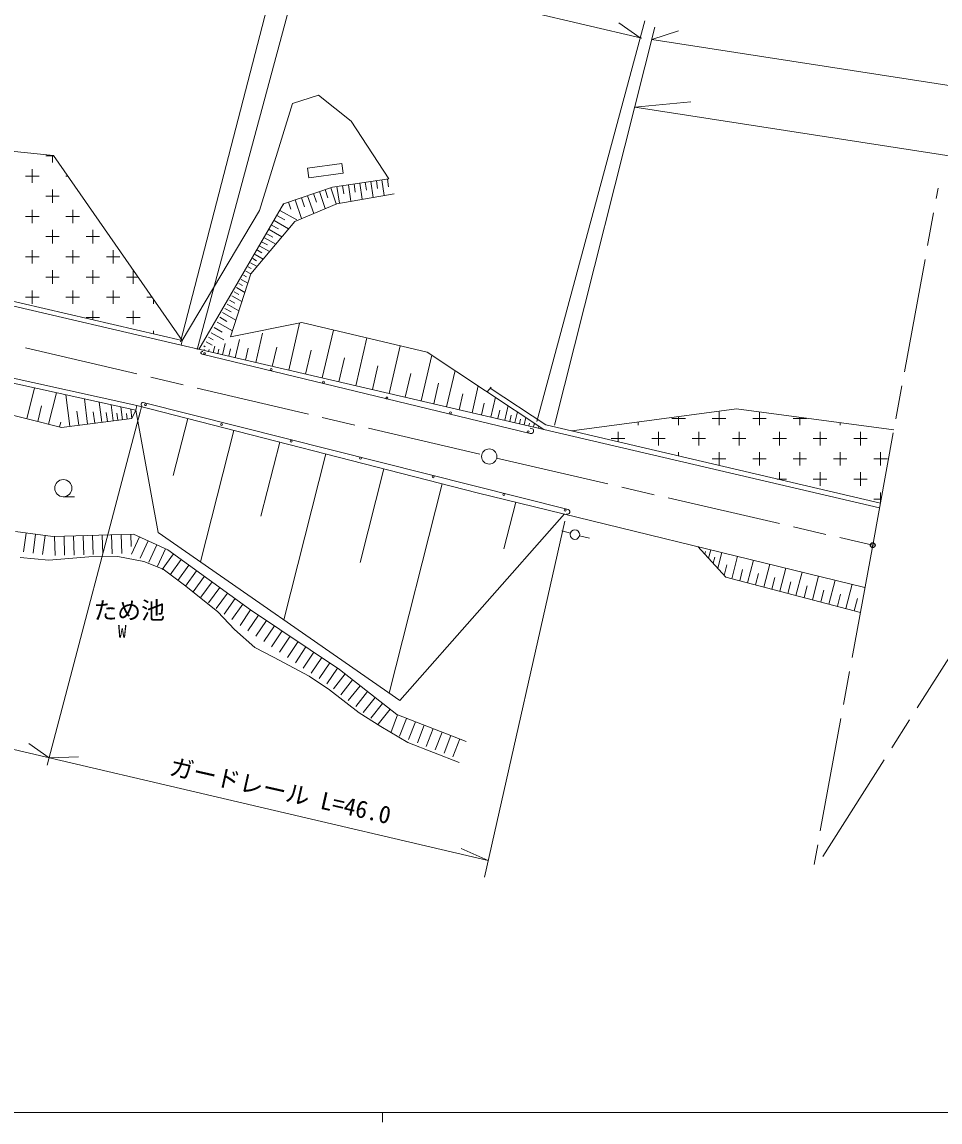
# Model space of a CAD drawing. Units: millimetres, scale not verified. Extents: x 40000 to 680000, y 20000 to 380000.
# Drawn here: x 230140 to 326558, y 204000 to 319526 of the extents above; entities that cross this region are included whole.
import ezdxf
from ezdxf.enums import TextEntityAlignment as Align

# ---------------------------------------------------------------- set-up
doc = ezdxf.new("R2010")
doc.units = ezdxf.units.MM
doc.header["$LTSCALE"] = 1000
doc.header["$PDMODE"] = 32
doc.header["$PDSIZE"] = 500
doc.linetypes.add('CHAIN', pattern=[18.5, 12, -1.5, 3.5, -1.5])
for name, color, linetype, lineweight in [('M-BGD', 7, 'Continuous', 13), ('M-BMK', 2, 'CHAIN', 13), ('M-BMK-SRVR', 3, 'Continuous', 13), ('M-STR-HTXT', 7, 'Continuous', 13), ('M-TTL-BAND', 7, 'Continuous', 13)]:
    doc.layers.add(name, color=color, linetype=linetype, lineweight=lineweight)
doc.layers.add('M-OTRS', color=6, linetype='Continuous')
doc.styles.add('ＭＳ ゴシック', font='')
doc.styles.get('ＭＳ ゴシック').set_extended_font_data('MS Gothic')

msp = doc.modelspace()

# ---------------------------------------------------------------- linework, layer by layer
at = {"layer": 'M-BGD'}
for p, q in [((255095, 299746), (258535, 310965)), ((258535, 310965), (261273, 311834)), ((261273, 311834), (264712, 309096)), ((190318, 309897), (233458, 305489)), ((264712, 309096), (268652, 303052)), ((232639, 305471), (233471, 305471)), ((233346, 305501), (233346, 304764)), ((233458, 305489), (246970, 286059)), ((231224, 304056), (231224, 302642)), ((260127, 304174), (263725, 304674)), ((260127, 304174), (260268, 303155)), ((263725, 304674), (263866, 303654)), ((230517, 303349), (231932, 303349)), ((234760, 303349), (234946, 303349)), ((260268, 303155), (263866, 303654)), ((268652, 303052), (262742, 302184)), ((266199, 302692), (266323, 301848)), ((266784, 302778), (267030, 301105)), ((267360, 302862), (267482, 302033)), ((267936, 302947), (268178, 301301)), ((268512, 303031), (268632, 302215)), ((233346, 301935), (233346, 300521)), ((262742, 302184), (257600, 300414)), ((261378, 301714), (261990, 299937)), ((261971, 301918), (262270, 301050)), ((262564, 302122), (263147, 300428)), ((263212, 302253), (263471, 300495)), ((263818, 302342), (263946, 301470)), ((264423, 302431), (264677, 300702)), ((265018, 302518), (265144, 301661)), ((265613, 302605), (265863, 300905)), ((182746, 300497), (246856, 285572)), ((182860, 300984), (246970, 286059)), ((232639, 301228), (234053, 301228)), ((257600, 300414), (248718, 285138)), ((258144, 300601), (258391, 299886)), ((263193, 300447), (258785, 298578)), ((258829, 300837), (259502, 298882)), ((259481, 301062), (259810, 300107)), ((260134, 301286), (260775, 299422)), ((260756, 301500), (261069, 300590)), ((269236, 301483), (263193, 300447)), ((231224, 299814), (231224, 298400)), ((235467, 299814), (235467, 298400)), ((246970, 286059), (255095, 299746)), ((257222, 299741), (258990, 298747)), ((257569, 300360), (257640, 300320)), ((230517, 299107), (231932, 299107)), ((234760, 299107), (236174, 299107)), ((258785, 298578), (254177, 293068)), ((256355, 298200), (257074, 297796)), ((256621, 298673), (258147, 297815)), ((256921, 299207), (257734, 298750)), ((232639, 296985), (234053, 296985)), ((233346, 297692), (233346, 296278)), ((236881, 296985), (238295, 296985)), ((237588, 297692), (237588, 296278)), ((255845, 297292), (256479, 296935)), ((256090, 297728), (257440, 296969)), ((255110, 295984), (256135, 295408)), ((255355, 296420), (255908, 296109)), ((255600, 296856), (256787, 296189)), ((230517, 294864), (231932, 294864)), ((231224, 295571), (231224, 294157)), ((234760, 294864), (236174, 294864)), ((235467, 295571), (235467, 294157)), ((239003, 294864), (240417, 294864)), ((239710, 295571), (239710, 294157)), ((254375, 294677), (254765, 294457)), ((254620, 295113), (255482, 294628)), ((254865, 295548), (255337, 295283)), ((233346, 293450), (233346, 292036)), ((237588, 293450), (237588, 292036)), ((241831, 293449), (241831, 292036)), ((253885, 293805), (254194, 293631)), ((254130, 294241), (254829, 293848)), ((242207, 279244), (178898, 293202)), ((242099, 278756), (179287, 292604)), ((232639, 292743), (234053, 292743)), ((236881, 292743), (238295, 292743)), ((241124, 292743), (242322, 292743)), ((254177, 293068), (252040, 286457)), ((253150, 292497), (253863, 292096)), ((253395, 292933), (253707, 292758)), ((253640, 293369), (254177, 293067)), ((231224, 291328), (231224, 289914)), ((235467, 291328), (235467, 289914)), ((239710, 291328), (239710, 289914)), ((252415, 291190), (252904, 290915)), ((252660, 291626), (253549, 291126)), ((252905, 292062), (253306, 291836)), ((234276, 276949), (179115, 290706)), ((230517, 290621), (231932, 290621)), ((234760, 290621), (236174, 290621)), ((239003, 290621), (240417, 290621)), ((243245, 290621), (243797, 290621)), ((243952, 290398), (243952, 289914)), ((251925, 290318), (252502, 289994)), ((252170, 290754), (253236, 290155)), ((237588, 289207), (237588, 288240)), ((241831, 289207), (241831, 287793)), ((251190, 289010), (252608, 288213)), ((251435, 289446), (252100, 289073)), ((251680, 289882), (252922, 289184)), ((236881, 288500), (238295, 288500)), ((241124, 288500), (242538, 288500)), ((250632, 288018), (252251, 287108)), ((250911, 288514), (251670, 288087)), ((252040, 286457), (259520, 287959)), ((258153, 282960), (259299, 287899)), ((259520, 287959), (272709, 284854)), ((243952, 287086), (243952, 286760)), ((249995, 286885), (251326, 286137)), ((250313, 287451), (251180, 286964)), ((254696, 283763), (255410, 286839)), ((261677, 282143), (262845, 287176)), ((246970, 286059), (246856, 285572)), ((246856, 285572), (248985, 285088)), ((249226, 285517), (249385, 285428)), ((249471, 285953), (250112, 285593)), ((249733, 286419), (250226, 286142)), ((250227, 284800), (250382, 285469)), ((251201, 284574), (251478, 285767)), ((252543, 284262), (252987, 286179)), ((256425, 283362), (256890, 285365)), ((265192, 281327), (266357, 286349)), ((268700, 280514), (269862, 285524)), ((248985, 285088), (284963, 276740)), ((249056, 284629), (283515, 276314)), ((249253, 285026), (249286, 285170)), ((249740, 284913), (249787, 285116)), ((250714, 284687), (250822, 285152)), ((251872, 284418), (252052, 285195)), ((253619, 284012), (253909, 285261)), ((259915, 282552), (260500, 285071)), ((263434, 281735), (264018, 284249)), ((272066, 279733), (273181, 284541)), ((272709, 284854), (284963, 276740)), ((266946, 280920), (267528, 283429)), ((270383, 280123), (270963, 282626)), ((274735, 279113), (275620, 282927)), ((230657, 277851), (231467, 281100)), ((273400, 279423), (273900, 281578)), ((277404, 278494), (278058, 281312)), ((278995, 280688), (279404, 281189)), ((279315, 281080), (285165, 277206)), ((232931, 277284), (233757, 280595)), ((235176, 277062), (234758, 280374)), ((237031, 277296), (236697, 279947)), ((238516, 277484), (238249, 279605)), ((276070, 278804), (276454, 280461)), ((279377, 278036), (279860, 280119)), ((231794, 277568), (232203, 279208)), ((236104, 277179), (235916, 278670)), ((237774, 277390), (237623, 278583)), ((239111, 277558), (238990, 278513)), ((239705, 277633), (239491, 279331)), ((240201, 277696), (240105, 278456)), ((240697, 277759), (240527, 279103)), ((241689, 277884), (241564, 278874)), ((242099, 278756), (241689, 277884)), ((242099, 278756), (242207, 279244)), ((244444, 265921), (242102, 278769)), ((277935, 270095), (242207, 279244)), ((242221, 279241), (242217, 279225)), ((242705, 279118), (242418, 277985)), ((242879, 279553), (287489, 268334)), ((278391, 278265), (278675, 279490)), ((280106, 277867), (280316, 278772)), ((280835, 277698), (281192, 279237)), ((281912, 277448), (282176, 278585)), ((287885, 276573), (305181, 278910)), ((303349, 278601), (303349, 277186)), ((305181, 278910), (321714, 276711)), ((307592, 278590), (307592, 277186)), ((234090, 276995), (234214, 277495)), ((241689, 277884), (234276, 276949)), ((241193, 277821), (241119, 278405)), ((247542, 277878), (246022, 271887)), ((281374, 277573), (281529, 278242)), ((282400, 277335), (282510, 277813)), ((282887, 277222), (283066, 277996)), ((283374, 277109), (283442, 277405)), ((283861, 276996), (283956, 277407)), ((294864, 277516), (294864, 277186)), ((298400, 277893), (299814, 277893)), ((299107, 278090), (299107, 277186)), ((302642, 277893), (304056, 277893)), ((306885, 277893), (308299, 277893)), ((311127, 277893), (312542, 277893)), ((311835, 278025), (311835, 277186)), ((316077, 277461), (316077, 277186)), ((252378, 276640), (248877, 262836)), ((284348, 276883), (284374, 276998)), ((284835, 276770), (284846, 276818)), ((284963, 276740), (320211, 268496)), ((285165, 277206), (320301, 268988)), ((292743, 276479), (292743, 275436)), ((296985, 276479), (296985, 275065)), ((301228, 276479), (301228, 275065)), ((305471, 276479), (305471, 275065)), ((309713, 276479), (309713, 275065)), ((313956, 276479), (313956, 275065)), ((318199, 276479), (318199, 275065)), ((257215, 275401), (255239, 267612)), ((292036, 275772), (293450, 275772)), ((296278, 275772), (297692, 275772)), ((300521, 275772), (301935, 275772)), ((304764, 275772), (306178, 275772)), ((309006, 275772), (310420, 275772)), ((313249, 275772), (314663, 275772)), ((317491, 275772), (318906, 275772)), ((262052, 274163), (257633, 256741)), ((299107, 274358), (299107, 273947)), ((303349, 274358), (303349, 272955)), ((307592, 274358), (307592, 272944)), ((311835, 274358), (311835, 272944)), ((316077, 274358), (316077, 272944)), ((320320, 274358), (320320, 272944)), ((302642, 273651), (304056, 273651)), ((306885, 273651), (308299, 273651)), ((311127, 273651), (312542, 273651)), ((315370, 273651), (316784, 273651)), ((319613, 273651), (321027, 273651)), ((268161, 272598), (265670, 262774)), ((309440, 271530), (310420, 271530)), ((309713, 272237), (309713, 271466)), ((313249, 271530), (314663, 271530)), ((313956, 272237), (313956, 270822)), ((317491, 271530), (318906, 271530)), ((318199, 272237), (318199, 270822)), ((274271, 271033), (268693, 249043)), ((234467, 269667), (235667, 269648)), ((318680, 260143), (277935, 270095)), ((319613, 269408), (320378, 269408)), ((320320, 270115), (320320, 269092)), ((282000, 269102), (280752, 264183)), ((287117, 267858), (269821, 248258)), ((229443, 266013), (233383, 265479)), ((230583, 265859), (230315, 263877)), ((231574, 265724), (231306, 263742)), ((233383, 265479), (241864, 265746)), ((241554, 265736), (241595, 264425)), ((241864, 265746), (245471, 264077)), ((269821, 248258), (244444, 265921)), ((287734, 265825), (286846, 266080)), ((232565, 265590), (232297, 263608)), ((233558, 265485), (233621, 263486)), ((234557, 265516), (234620, 263517)), ((235557, 265548), (235620, 263548)), ((236556, 265579), (236619, 263580)), ((237556, 265610), (237619, 263611)), ((238555, 265642), (238618, 263643)), ((239555, 265673), (239618, 263674)), ((240554, 265705), (240617, 263706)), ((242490, 265457), (241650, 263642)), ((243397, 265036), (242557, 263222)), ((244305, 264616), (243465, 262801)), ((288700, 265568), (289734, 265312)), ((245212, 264196), (244372, 262381)), ((246050, 263657), (244878, 262037)), ((245471, 264077), (254152, 257799)), ((304080, 261213), (301121, 264432)), ((301844, 263645), (301919, 263932)), ((302247, 263207), (302480, 264100)), ((303212, 262157), (303646, 263815)), ((304686, 261055), (305301, 263411)), ((229944, 263275), (232949, 263008)), ((232949, 263008), (237156, 263342)), ((237156, 263342), (240195, 263375)), ((240195, 263375), (242933, 262875)), ((242933, 262875), (244970, 262073)), ((246861, 263072), (245689, 261451)), ((247671, 262486), (246499, 260865)), ((302730, 262682), (302896, 263320)), ((303898, 261411), (304186, 262512)), ((306354, 260619), (306976, 263002)), ((308040, 260179), (308669, 262588)), ((244970, 262073), (247340, 260270)), ((248481, 261900), (247309, 260279)), ((249292, 261314), (248120, 259693)), ((318199, 257526), (304080, 261213)), ((305520, 260837), (305829, 262022)), ((307197, 260399), (307510, 261597)), ((308883, 259959), (309199, 261170)), ((309726, 259739), (310362, 262174)), ((311431, 259293), (312075, 261756)), ((313155, 258843), (313806, 261333)), ((247340, 260270), (250713, 257565)), ((250102, 260728), (248930, 259107)), ((250912, 260142), (249740, 258521)), ((310579, 259516), (310899, 260741)), ((312293, 259068), (312617, 260306)), ((314899, 258388), (315556, 260906)), ((316661, 257927), (317326, 260473)), ((251723, 259556), (250551, 257935)), ((252533, 258970), (251361, 257349)), ((314027, 258615), (314354, 259867)), ((315780, 258158), (316111, 259424)), ((317552, 257695), (317887, 258975)), ((253343, 258384), (252172, 256763)), ((254154, 257798), (253039, 256138)), ((254152, 257799), (263502, 251522)), ((250713, 257565), (252449, 255729)), ((254984, 257241), (253869, 255580)), ((255814, 256683), (254699, 255023)), ((252449, 255729), (254586, 253826)), ((256644, 256126), (255530, 254465)), ((257475, 255568), (256360, 253908)), ((258305, 255011), (257190, 253350)), ((259135, 254453), (258020, 252793)), ((254586, 253826), (256556, 252824)), ((259965, 253896), (258850, 252236)), ((260796, 253339), (259681, 251678)), ((256556, 252824), (260296, 250821)), ((261626, 252781), (260511, 251121)), ((262456, 252224), (261341, 250563)), ((260296, 250821), (262433, 249385)), ((263286, 251666), (262171, 250006)), ((264083, 251063), (262844, 249493)), ((263502, 251522), (269512, 246780)), ((264868, 250444), (263629, 248873)), ((265653, 249824), (264415, 248254)), ((262433, 249385), (265538, 246981)), ((266438, 249205), (265200, 247635)), ((267223, 248586), (265985, 247015)), ((268009, 247966), (266770, 246396)), ((268794, 247347), (267555, 245777)), ((265538, 246981), (267842, 245545)), ((269591, 246750), (268872, 244883)), ((269512, 246780), (276791, 243975)), ((270525, 246390), (269805, 244524)), ((267842, 245545), (270681, 243842)), ((271458, 246031), (270739, 244164)), ((272391, 245671), (271672, 243805)), ((273324, 245311), (272605, 243445)), ((274257, 244952), (273538, 243086)), ((270681, 243842), (276056, 241772)), ((275190, 244592), (274471, 242726)), ((276123, 244233), (275404, 242367))]:
    msp.add_line(p, q, dxfattribs=at)
for centre, radius in [((249323, 284695), 100), ((256302, 283026), 100), ((261811, 281707), 100), ((268473, 280037), 100), ((243112, 279336), 100), ((275151, 278468), 100), ((251109, 277266), 100), ((283315, 276481), 100), ((258422, 275513), 100), ((265684, 273710), 100), ((273314, 271756), 100), ((234481, 270567), 900), ((280744, 269903), 100), ((287188, 268267), 100), ((288215, 265688), 500)]:
    msp.add_circle(centre, radius, dxfattribs=at)
for centre, radius, start, end in [((249080, 284777), 151, 63.50294, 260.64122), ((242834, 279363), 195, 76.78146, 245.56912), ((283596, 276583), 280, 253.25526, 108.53509), ((287442, 268093), 246, 247.1042, 79.12221)]:
    msp.add_arc(centre, radius, start, end, dxfattribs=at)
at = {"layer": 'M-BMK'}
for p, q in [((319494, 264580), (326359, 302092)), ((176486, 297951), (278433, 274076)), ((279991, 273713), (319494, 264580)), ((319494, 264580), (313337, 231037)), ((330601, 257640), (313805, 231170))]:
    msp.add_line(p, q, dxfattribs=at)
at = {"layer": 'M-BMK-SRVR'}
msp.add_circle((279212, 273893), 800, dxfattribs=at)
at = {"layer": 'M-OTRS'}
msp.add_point((319494, 264580), dxfattribs=at)
at = {"layer": 'M-STR-HTXT'}
for p, q in [((246802, 285927), (257754, 328266)), ((248539, 285125), (259891, 327331)), ((259585, 326192), (295230, 317844)), ((284200, 277579), (295553, 319651)), ((286070, 277178), (296621, 318983)), ((295075, 317880), (292815, 319451)), ((296294, 317689), (299092, 318583)), ((438999, 295610), (296294, 317689)), ((294498, 310572), (300394, 311137)), ((440043, 288053), (294498, 310572)), ((242545, 278597), (232795, 241467)), ((287138, 267094), (278724, 229697)), ((176034, 255592), (279118, 231450)), ((233001, 242251), (230858, 243738)), ((233001, 242251), (236067, 242335)), ((279118, 231450), (276270, 232719))]:
    msp.add_line(p, q, dxfattribs=at)
at = {"layer": 'M-TTL-BAND'}
for p, q in [((40000, 205000), (579000, 205000)), ((268000, 205000), (268000, 204000))]:
    msp.add_line(p, q, dxfattribs=at)

# ---------------------------------------------------------------- texts
at = {"layer": 'M-BGD', "style": 'ＭＳ ゴシック'}
msp.add_text('ため池', height=1833, dxfattribs=at).set_placement((241397, 257732), align=Align.MIDDLE_CENTER)
msp.add_text('W', height=1320, rotation=359.086, dxfattribs=at).set_placement((240662, 255529), align=Align.MIDDLE_CENTER)
at = {"layer": 'M-STR-HTXT', "style": 'ＭＳ ゴシック'}
msp.add_text('ガードレール L=46.0', height=1833, rotation=347.272, dxfattribs=at).set_placement((257282, 238784), align=Align.MIDDLE_CENTER)

doc.saveas('drawing.dxf')
